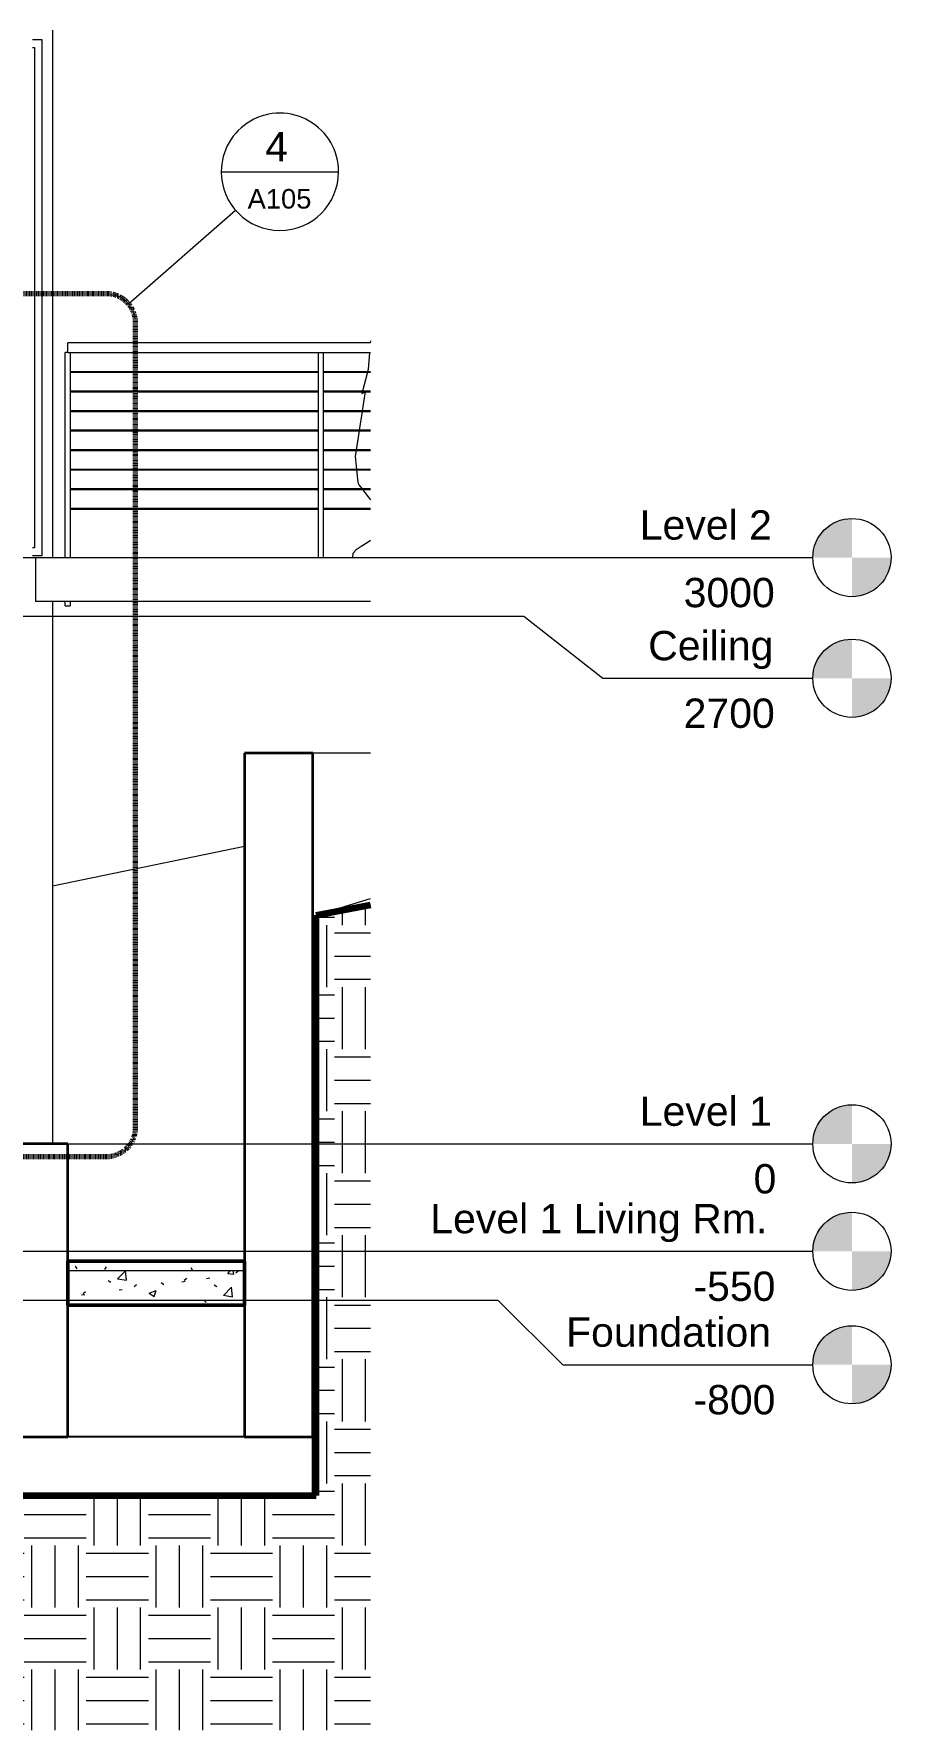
# Model space of a CAD drawing. Header units: millimetres. Extents: x -5275 to 67038, y -3152 to 11731.
# Drawn here: x 2906 to 7290, y -3000 to 5680 of the extents above; entities that cross this region are included whole.
import ezdxf

# ---------------------------------------------------------------- set-up
doc = ezdxf.new("R2010")
doc.units = ezdxf.units.MM
doc.linetypes.add('Dash', pattern=[6.349999999999998, 3.174999999999999, -3.174999999999999])
doc.linetypes.add('Dash - Tight', pattern=[4.5, 3, -1.5])
for name, color, linetype, lineweight in [('A-ANNO-SYMB', 150, 'Continuous', 9), ('A-DETL-GENF', 92, 'Continuous', 18), ('A-DOOR', 31, 'Continuous', 18), ('A-FLOR', 192, 'Continuous', 18), ('A-FLOR-HRAL', 11, 'Continuous', 18), ('A-FLOR-LEVL', 51, 'Continuous', 9), ('A-FLOR-MCUT', 51, 'Continuous', 18), ('A-FLOR-PATT', 8, 'Continuous', 50), ('A-WALL', 113, 'Continuous', 18), ('C-BLDG-PADS', 91, 'Continuous', 18), ('C-TOPO', 7, 'Continuous', 18)]:
    doc.layers.add(name, color=color, linetype=linetype, lineweight=lineweight)
doc.styles.add('Arial', font='arial.ttf', dxfattribs={"height": 149.9999999999999})
doc.styles.add('Arial_2', font='arial.ttf', dxfattribs={"height": 99.99999999999993})
pattern_1 = [(0, (-7304.103, 3699.339), (317.5, 317.5), [317.5, -317.5]), (0, (-7304.103, 3818.401), (317.5, 317.5), [317.5, -317.5]), (0, (-7304.103, 3937.464), (317.5, 317.5), [317.5, -317.5]), (90, (-7264.416, 3977.151), (-317.5, 317.5), [317.5, -317.5]), (90, (-7145.353, 3977.151), (-317.5, 317.5), [317.5, -317.5]), (90, (-7026.291, 3977.151), (-317.5, 317.5), [317.5, -317.5])]

# ---------------------------------------------------------------- blocks, each defined once
blk = doc.blocks.new('Entrance door - Entrance door-978910-Stair Section')
at = {"layer": 'A-DOOR'}
for p, q in [((2723.006021418395, 5650.000000000001), (2723.006021418395, 4100.000000000001)), ((2798.406021418391, 5650.000000000001), (2723.006021418395, 5650.000000000001)), ((2948.406021418392, 5650.000000000001), (2898.406021418391, 5650.000000000001)), ((2948.406021418392, 3010), (2948.406021418392, 5650.000000000001)), ((2763.006021418399, 4100), (2763.006021418399, 5610)), ((2763.006021418399, 5610), (2798.406021418391, 5610)), ((2898.40602141839, 5610), (2908.406021418389, 5610)), ((2908.406021418389, 5610), (2908.406021418389, 3050)), ((2723.006021418395, 4050.000000000002), (2723.006021418395, 3951.533407249236)), ((2763.006021418399, 3951.533407249235), (2763.006021418399, 4050.000000000001)), ((2723.006021418395, 3948.4695887143), (2723.006021418395, 3851.533407249234)), ((2763.006021418399, 3851.533407249234), (2763.006021418399, 3948.468244714972)), ((2723.006021418395, 3848.469588714301), (2723.006021418395, 3751.533407249233)), ((2763.006021418399, 3751.533407249233), (2763.006021418399, 3848.468244714972)), ((2723.006021418395, 3748.4695887143), (2723.006021418395, 3651.533407249235)), ((2763.006021418399, 3651.533407249234), (2763.006021418399, 3748.468244714971)), ((2723.006021418395, 3648.469588714301), (2723.006021418395, 3551.533407249236)), ((2763.006021418399, 3551.533407249235), (2763.006021418399, 3648.468244714972)), ((2723.006021418395, 3548.469588714302), (2723.006021418395, 3451.533407249234)), ((2763.006021418399, 3451.533407249234), (2763.006021418399, 3548.468244714973)), ((2723.006021418395, 3448.469588714301), (2723.006021418395, 3351.533407249236)), ((2763.006021418399, 3351.533407249234), (2763.006021418399, 3448.468244714972)), ((2723.006021418395, 3348.469588714302), (2723.006021418395, 3251.533407249234)), ((2763.006021418398, 3251.533407249233), (2763.006021418399, 3348.468244714973)), ((2723.006021418395, 3248.469588714301), (2723.006021418395, 3010)), ((2763.006021418398, 3050), (2763.006021418398, 3248.468244714972)), ((2798.406021418391, 3050), (2763.006021418398, 3050)), ((2908.406021418389, 3050), (2898.40602141839, 3050)), ((2723.006021418395, 3010), (2798.406021418389, 3010)), ((2898.406021418391, 3010), (2948.406021418392, 3010))]:
    blk.add_line(p, q, dxfattribs=at)
blk = doc.blocks.new('Railing - 25mm-V5-Stair Section')
at = {"layer": 'A-FLOR-HRAL'}
for p, q in [((4360.906021418261, 3000), (4360.906021418261, 4050)), ((4385.906021418261, 4050), (4385.906021418261, 3000))]:
    blk.add_line(p, q, dxfattribs=at)
blk = doc.blocks.new('Railing - 25mm-V6-Stair Section')
at = {"layer": 'A-FLOR-HRAL'}
for p, q in [((3078.406021421638, 4049.999999999999), (3065.906021421638, 4049.999999999999)), ((3065.906021421638, 3000.000000000001), (3065.906021421638, 4049.999999999999)), ((3090.906021421638, 4049.999999999999), (3090.906021421638, 3000.000000000001)), ((3065.906021421638, 2753), (3065.906021421638, 2775.000000000001)), ((3065.906021421638, 2753), (3090.906021421638, 2753)), ((3090.906021421638, 2775.000000000001), (3090.906021421638, 2753))]:
    blk.add_line(p, q, dxfattribs=at)
blk = doc.blocks.new('Railing - Railing-931378-Stair Section')
at = {"layer": 'A-FLOR-HRAL'}
for p, q in [((4360.906021418275, 3951.587500000004), (3090.906021421652, 3951.587500000004)), ((3090.906021421652, 3948.412500000002), (4360.906021418275, 3948.412500000002)), ((4627.045849315846, 3951.587500000004), (4385.906021418275, 3951.587500000004)), ((4385.906021418275, 3948.412500000002), (4627.045849315846, 3948.412500000002)), ((4360.906021418275, 3851.587500000003), (3090.906021421652, 3851.587500000003)), ((3090.906021421652, 3848.412500000004), (4360.906021418275, 3848.412500000004)), ((4627.045849315846, 3851.587500000003), (4385.906021418275, 3851.587500000003)), ((4385.906021418275, 3848.412500000004), (4627.045849315846, 3848.412500000004)), ((4360.906021418275, 3751.587500000001), (3090.906021421652, 3751.587500000001)), ((3090.906021421652, 3748.412500000002), (4360.906021418275, 3748.412500000002)), ((4627.045849315846, 3751.587500000001), (4385.906021418275, 3751.587500000001)), ((4385.906021418275, 3748.412500000002), (4627.045849315846, 3748.412500000002)), ((4360.906021418275, 3651.587500000001), (3090.906021421652, 3651.587500000001)), ((3090.906021421652, 3648.412500000003), (4360.906021418275, 3648.412500000003)), ((4627.045849315846, 3651.587500000001), (4385.906021418275, 3651.587500000001)), ((4385.906021418275, 3648.412500000003), (4627.045849315846, 3648.412500000003)), ((4360.906021418275, 3551.587500000001), (3090.906021421652, 3551.587500000001)), ((3090.906021421652, 3548.4125), (4360.906021418275, 3548.4125)), ((4627.045849315846, 3551.587500000001), (4385.906021418275, 3551.587500000001)), ((4385.906021418275, 3548.4125), (4627.045849315846, 3548.4125)), ((4360.906021418275, 3451.587500000002), (3090.906021421652, 3451.587500000002)), ((3090.906021421652, 3448.412500000001), (4360.906021418275, 3448.412500000001)), ((4627.045849315846, 3451.587500000002), (4385.906021418275, 3451.587500000002)), ((4385.906021418275, 3448.412500000001), (4627.045849315846, 3448.412500000001)), ((4360.906021418275, 3351.587500000001), (3090.906021421652, 3351.587500000001)), ((3090.906021421652, 3348.4125), (4360.906021418275, 3348.4125)), ((4627.045849315846, 3351.587500000001), (4385.906021418275, 3351.587500000001)), ((4385.906021418275, 3348.4125), (4627.045849315846, 3348.4125)), ((4360.906021418275, 3251.587500000002), (3090.906021421652, 3251.587500000002)), ((3090.906021421652, 3248.412500000001), (4360.906021418275, 3248.412500000001)), ((4627.045849315846, 3251.587500000002), (4385.906021418275, 3251.587500000002)), ((4385.906021418275, 3248.412500000001), (4627.045849315846, 3248.412500000001))]:
    blk.add_line(p, q, dxfattribs=at)
for name in ['Railing - 25mm-V6-Stair Section', 'Railing - 25mm-V5-Stair Section']:
    blk.add_blockref(name, (0, 0))
blk = doc.blocks.new('Top Rail Type - Top Rail_Internal_-931539-Stair Section')
at = {"layer": 'A-FLOR-HRAL'}
for p, q in [((3078.406021421638, 4050), (3078.406021421638, 4100)), ((4627.045849315832, 4100), (3078.406021421638, 4100)), ((3078.406021421638, 4050), (4627.045849315832, 4050))]:
    blk.add_line(p, q, dxfattribs=at)
blk = doc.blocks.new('RPC Female - YinYin-954137-Stair Section')
at = {"layer": 'A-DETL-GENF'}
for p, q in [((4627.045849315846, 4108.639958600794), (4626.36598338413, 4100.000000000004)), ((4622.431555204957, 4050.000000000002), (4615.561651518088, 3962.695017242434)), ((4611.786144443942, 3948.466592750768), (4586.057746408687, 3851.506221190924)), ((4615.561651518088, 3962.695017242434), (4612.59258174062, 3951.505742713324)), ((4585.25118214816, 3848.466592750769), (4583.009327974063, 3840.017912292483)), ((4583.009327974063, 3840.017912292483), (4584.134613575677, 3840.478349304201)), ((4584.134613575677, 3840.478349304201), (4586.403288688403, 3841.665631484986)), ((4599.631796278695, 3848.329105567935), (4584.72412058794, 3751.506245238935)), ((4586.403288688403, 3841.665631484986), (4589.379169907314, 3843.289078903201)), ((4589.379169907314, 3843.289078903201), (4592.626137413722, 3845.057938957217)), ((4592.626137413722, 3845.057938957217), (4595.707971467716, 3846.68138637543)), ((4595.707971467716, 3846.68138637543), (4598.188579501847, 3847.868741226197)), ((4598.188579501847, 3847.868741226197), (4599.631796278695, 3848.329105567935)), ((4584.256109693071, 3748.466592750768), (4569.327308046975, 3651.506522875103)), ((4568.859254404872, 3648.466592750769), (4553.930495506012, 3551.506800511269)), ((4553.462399116667, 3548.466592750768), (4548.965130557757, 3519.25758562088)), ((4548.965130557757, 3519.25758562088), (4555.930984425629, 3451.506764438343)), ((4556.243562064383, 3448.466592750767), (4562.664303459865, 3386.017607975006)), ((4562.664303459865, 3386.017607975006), (4567.395073928576, 3373.037477302551)), ((4567.395073928576, 3373.037477302551), (4584.024771620128, 3351.506257849635)), ((4586.372465478727, 3348.466592750768), (4627.045849315846, 3295.804928688492)), ((4554.230425085765, 3039.422044122219), (4537.204620208484, 3020.552052211762)), ((4580.263728847247, 3057.562715542317), (4554.230425085765, 3039.422044122219)), ((4609.943180873135, 3075.925788903236), (4580.263728847247, 3057.562715542317)), ((4627.045849315846, 3087.875119355139), (4609.943180873135, 3075.925788903236)), ((4537.204620208484, 3020.552052211762), (4534.547415032131, 3000))]:
    blk.add_line(p, q, dxfattribs=at)
blk = doc.blocks.new('Level - M_Level Head - Circle-24867-Stair Section')
at = {"layer": 'A-FLOR-LEVL'}
h = blk.add_hatch(color=256, dxfattribs=at)
edge = h.paths.add_edge_path(flags=0)
edge.add_line((7089.603998594818, 6.441016047106477e-13), (6889.603998594818, 6.441016047106477e-13))
edge.add_arc((7089.603998594818, -6.970241118428861e-14), 199.9999999999997, 90.00000000000028, 180.0000000000002, ccw=False)
edge.add_line((7089.603998594818, 199.9999999999999), (7089.603998594818, 6.536993168992922e-13))
h = blk.add_hatch(color=256, dxfattribs=at)
edge = h.paths.add_edge_path(flags=0)
edge.add_line((7089.603998594818, -199.9999999999999), (7089.603998594818, -1.307398633798584e-12))
edge.add_line((7089.603998594818, -1.29542210292044e-12), (7289.603998594818, -1.29542210292044e-12))
edge.add_arc((7089.603998594818, -7.93115573216596e-14), 199.9999999999996, 269.99999999999994, 359.9999999999998, ccw=False)
blk.add_circle((7089.603998594818, 0), 200, dxfattribs=at)
blk = doc.blocks.new('Detail View - Metric Callout-1141-Stair Section')
at = {"layer": 'A-ANNO-SYMB'}
blk.add_line((3863.750567288407, 4974.438092143741), (4463.750567288406, 4974.438092143741), dxfattribs=at)
for radius, start, end in [(300.0000000000005, 359.9999999999996, 179.9999999999997), (299.9999999999995, 179.9999999999998, 359.9999999999991)]:
    blk.add_arc((4163.750567288406, 4974.438092143741), radius, start, end, dxfattribs=at)

msp = doc.modelspace()

# ---------------------------------------------------------------- hatches: boundary and pattern name
at = {"layer": 'A-FLOR-PATT', "lineweight": 18}
h = msp.add_hatch(dxfattribs=at)
h.set_pattern_fill('FP_2', color=256, style=0, pattern_type=2)
h.set_pattern_definition([(0, (-7304.103, 3699.339), (406.4, 101.6), [16.764, -288.036, 16.764, -288.036, -1625.6]), (0, (-7304.103, 3699.339), (406.4, 101.6), [-609.6, 16.764, -592.836, 16.764, -288.036, -711.2]), (0, (-7304.103, 3699.339), (406.4, 101.6), [-1524, 16.764, -186.436, 16.764, -491.236]), (120, (-7151.703, 3750.139), (-291.1881810244989, 301.1527240979959), [16.764, -288.0359999999999, 16.764, -288.0359999999999, -1625.6]), (120, (-7151.703, 3750.139), (-291.1881810244989, 301.1527240979959), [-609.5999999999999, 16.764, -592.8359999999999, 16.764, -288.0359999999999, -711.1999999999999]), (120, (-7151.703, 3750.139), (-291.1881810244989, 301.1527240979959), [-1524, 16.764, -186.436, 16.764, -491.2359999999999]), (240, (-7100.903, 3953.339), (-115.2118189755009, -402.7527240979958), [16.764, -288.036, 16.764, -1913.636]), (240, (-7100.903, 3953.339), (-115.2118189755009, -402.7527240979958), [-321.564, -288.036, 16.764, -592.836, -1016]), (240, (-7100.903, 3953.339), (-115.2118189755009, -402.7527240979958), [-1219.2, 16.764, -288.036, 16.764, -694.436]), (240, (-7100.903, 3953.339), (-115.2118189755009, -402.7527240979958), [-1540.764, -186.436, 16.764, -491.236])])
h.paths.add_polyline_path([(3982.165533622243, -650.0000000000039), (3982.165533622243, -600.0000000000043), (3078.406021418354, -600.0000000000043), (3078.406021418354, -650.0000000000039)], flags=0)
h = msp.add_hatch(dxfattribs=at)
h.set_pattern_fill('FP_5', color=256, style=0, pattern_type=2)
h.set_pattern_definition([(49.99999999999999, (-7304.103, 3699.339), (364.3679291599551, -31.87829433463961), [38.1, -419.1]), (355, (-7304.103, 3699.339), (-70.48585119027365, 382.1133031955085), [30.48, -335.28]), (100.451, (-7273.739, 3696.682), (293.8850033319185, 350.2333756405837), [32.38, -356.18]), (46.184, (-7304.103, 3800.939), (542.1584806148381, -84.08582678674355), [57.15, -628.65]), (96.636, (-7258.923000000001, 3793.932), (474.8048986471381, 494.8554198568314), [48.57, -534.27]), (351.184, (-7304.103, 3800.939), (474.8101998134891, 494.8500824593995), [45.72, -502.92]), (21, (-7253.303000000001, 3775.539), (303.2284677223905, -204.530461821048), [38.1, -419.1]), (326, (-7253.303000000001, 3775.539), (123.6038908877798, 368.3760440832192), [30.48, -335.28]), (71.45100000000001, (-7228.034000000001, 3758.494), (426.8341253887271, 163.8427355717685), [32.38, -356.18]), (37.50000000000001, (-7304.103, 3699.339), (6.176645655275919, 169.1101515830707), [16.764, -314.452, 16.764, -323.596, -336.55]), (37.50000000000001, (-7304.103, 3699.339), (6.176645655275919, 169.1101515830707), [-671.576, 16.764, -319.786]), (7.499999999999999, (-7304.103, 3699.339), (133.63887623219, 200.3614940037067), [16.764, -177.292, 16.764, -306.832, -128.27]), (7.499999999999999, (-7304.103, 3699.339), (133.63887623219, 200.3614940037067), [-517.6519999999999, 16.764, -111.506]), (327.5, (-7417.387, 3699.339), (271.1818188053453, -11.45836264153357), [16.764, -110.236, 16.764, -379.476, -525.78]), (327.5, (-7417.387, 3699.339), (271.1818188053453, -11.45836264153357), [-523.24, 16.764, -509.016]), (317.5, (-7468.187, 3699.339), (296.2585102275035, 50.85284694862453), [16.764, -148.336, 16.764, -246.38, -373.38]), (317.5, (-7468.187, 3699.339), (296.2585102275035, 50.85284694862453), [-428.244, 16.764, -356.616])])
h.paths.add_polyline_path([(3078.406021418354, -825.0000000000031), (3982.165533622243, -825.0000000000031), (3982.165533622243, -650.0000000000039), (3078.406021418354, -650.0000000000039)], flags=0)
at = {"layer": 'C-TOPO'}
h = msp.add_hatch(dxfattribs=at)
h.set_pattern_fill('FP_3', color=256, style=0, pattern_type=2)
h.set_pattern_definition(pattern_1)
h.paths.add_polyline_path([(4627.045849315847, -3000.000000000007), (4627.045849315847, 1222.993006437834), (4350.016443169337, 1169.970263496094), (4350.016443169337, -3000.000000000007)], flags=0)
h = msp.add_hatch(dxfattribs=at)
h.set_pattern_fill('FP_3', color=256, style=0, pattern_type=2)
h.set_pattern_definition(pattern_1)
h.paths.add_polyline_path([(-1840.139130522862, -3000.000000000007), (4350.016443169332, -3000.000000000007), (4350.016443169332, -1800.159527223598), (-3995.867457135765, -1800.159527223598), (-3995.867457135765, -3000.000000000007), (-3351.593978582126, -3000.000000000007)], flags=0)

# ---------------------------------------------------------------- linework, layer by layer
at = {"layer": 'A-ANNO-SYMB'}
msp.add_line((3389.166865295136, 4299.103942325235), (3937.626853516556, 4777.288235258109), dxfattribs=at)
at = {"layer": 'A-ANNO-SYMB', "linetype": 'Dash', "lineweight": 70}
for p, q in [((3276.10500840921, 4350.529013882418), (-3524.157336399769, 4350.529013882418)), ((3426.10500840921, 85.07220432993206), (3426.10500840921, 4200.529013882418)), ((-3524.157336399769, -64.92779567006792), (3276.10500840921, -64.92779567006792))]:
    msp.add_line(p, q, dxfattribs=at)
for centre, start, end in [((3276.10500840921, 4200.529013882418), 0, 90), ((3276.10500840921, 85.07220432993206), 269.9999999999996, 0)]:
    msp.add_arc(centre, 150, start, end, dxfattribs=at)
at = {"layer": 'A-FLOR'}
for p, q in [((2913.406021416996, 3000), (4627.045849315833, 3000)), ((2913.406021416996, 3000), (2913.406021416996, 2775)), ((4627.045849315832, 2775), (2913.406021416995, 2775))]:
    msp.add_line(p, q, dxfattribs=at)
at = {"layer": 'A-FLOR', "lineweight": 50}
for p, q in [((3982.165533622229, -600), (3078.40602141834, -600)), ((3078.40602141834, -600), (3078.40602141834, -824.9999999999998)), ((3982.165533622229, -824.9999999999998), (3982.165533622229, -600)), ((3078.40602141834, -824.9999999999998), (3982.165533622229, -824.9999999999998))]:
    msp.add_line(p, q, dxfattribs=at)
at = {"layer": 'A-FLOR-LEVL', "linetype": 'Dash - Tight'}
for p, q in [((-5275.402056902966, 3000), (6889.603998594819, 3000)), ((-5275.402056902966, 2700.000000000206), (5412.151959992237, 2700.000000000132)), ((-5275.402056902967, 0), (6889.603998594818, 0)), ((-5275.402056902966, -550), (6889.603998594817, -550)), ((-5275.402056902966, -799.9999999999998), (5278.121294172518, -799.9999999999998))]:
    msp.add_line(p, q, dxfattribs=at)
at = {"layer": 'A-FLOR-LEVL'}
for p, q in [((5412.151959992237, 2700.000000000132), (5815.118108835982, 2382.50000000014)), ((5815.118108835982, 2382.50000000014), (6889.603998594836, 2382.500000000132)), ((5278.121294172518, -799.9999999999998), (5610.880939103697, -1130.488953983619)), ((5610.880939103697, -1130.488953983619), (6889.603998594819, -1130.488953983619))]:
    msp.add_line(p, q, dxfattribs=at)
at = {"layer": 'A-FLOR-MCUT'}
msp.add_line((3982.165533622229, -650), (3078.40602141834, -650), dxfattribs=at)
at = {"layer": 'A-WALL'}
for p, q in [((3000.406021418258, 5700), (3000.406021418258, 2999.999999999999)), ((2898.406021418391, 2699.999999999963), (3000.406021418258, 2699.999999999963)), ((3000.406021418258, 2775), (3000.406021418258, 0)), ((4627.045849315832, 2000), (4332.961097983543, 2000)), ((3982.165533622232, 1521.889534017981), (3000.40602141826, 1318.188281787911)), ((4332.961097983542, -1500), (4350.016443169319, -1500))]:
    msp.add_line(p, q, dxfattribs=at)
at = {"layer": 'A-WALL', "lineweight": 35}
for p, q in [((3982.165533622232, 2000), (3982.165533622232, -1500)), ((4332.961097983542, 2000), (3982.165533622232, 2000)), ((4332.961097983542, -1500), (4332.961097983542, 2000)), ((3078.406021421639, 0), (2798.40602142164, 0)), ((3078.406021421639, -1500), (3078.406021421639, 0)), ((2798.40602142164, -1500), (3078.406021421639, -1500)), ((3982.165533622232, -1500), (4332.961097983542, -1500))]:
    msp.add_line(p, q, dxfattribs=at)
at = {"layer": 'C-BLDG-PADS', "lineweight": 25}
for p, q in [((3982.165533622232, -1500), (-3995.867457135769, -1500)), ((4332.961097983541, -1800), (4332.961097983541, -1500)), ((-3995.86745713577, -1800), (4332.96109798354, -1800))]:
    msp.add_line(p, q, dxfattribs=at)
at = {"layer": 'C-BLDG-PADS'}
msp.add_line((4350.016443169317, -1800), (4332.961097983542, -1800), dxfattribs=at)
at = {"layer": 'C-TOPO', "lineweight": 100}
for p, q in [((4350.01644316932, 1169.970263496097), (4627.04584931583, 1222.993006437835)), ((-791.525188050035, -1800.159527223592), (4350.016443169317, -1800.159527223592))]:
    msp.add_line(p, q, dxfattribs=at)
at = {"layer": 'C-TOPO'}
for p, q in [((4350.016747283969, 1169.970374107361), (4627.045849315846, 1255.995134770487)), ((4350.016747283969, 1169.970374107361), (4627.045849315846, 1255.995134770487)), ((4627.045849315847, 1222.993049031351), (4350.016747283969, 1169.970374107361)), ((4350.016747283969, 1169.970374107361), (4350.016747283969, -54.41277608871677)), ((4350.016747283969, -54.41277608871677), (4350.016747283969, -1800.159597015385)), ((-791.5248693465915, -1800.159597015385), (4350.016456604038, -1800.159597015385))]:
    msp.add_line(p, q, dxfattribs=at)
at = {"layer": 'C-TOPO', "lineweight": 100, "flags": 128}
msp.add_lwpolyline([(4350.016443169319, -1800.159527223592), (4350.016443169319, -54.41379473482348), (4350.016443169319, 1169.970263496097)], dxfattribs=at)

# ---------------------------------------------------------------- block references
at = {"layer": 'A-ANNO-SYMB'}
msp.add_blockref('Detail View - Metric Callout-1141-Stair Section', (0, 0), dxfattribs=at)
at = {"layer": 'A-DETL-GENF'}
msp.add_blockref('RPC Female - YinYin-954137-Stair Section', (0, 0), dxfattribs=at)
at = {"layer": 'A-DOOR'}
msp.add_blockref('Entrance door - Entrance door-978910-Stair Section', (0, 0), dxfattribs=at)
at = {"layer": 'A-FLOR-HRAL'}
for name in ['Top Rail Type - Top Rail_Internal_-931539-Stair Section', 'Railing - Railing-931378-Stair Section']:
    msp.add_blockref(name, (0, 0), dxfattribs=at)
at = {"layer": 'A-FLOR-LEVL'}
for p in [(0, 2999.999999999999), (0, 2382.500000000131), (0, 0), (0, -550), (0, -1130.488953983619)]:
    msp.add_blockref('Level - M_Level Head - Circle-24867-Stair Section', p, dxfattribs=at)

# ---------------------------------------------------------------- texts
at = {"layer": 'A-ANNO-SYMB', "attachment_point": 1}
for s, insert, char_height, width, style in [('4', (4088.825951999538, 5178.209115189592), 149.9999999999999, 144.3037499999999, 'Arial'), ('A105', (3998.798442403987, 4886.244540921532), 99.99999999999993, 404.8521874999996, 'Arial_2')]:
    msp.add_mtext(s, dxfattribs=dict(at, insert=insert, char_height=char_height, width=width, style=style))
at = {"layer": 'A-FLOR-LEVL', "char_height": 149.9999999999999, "attachment_point": 1, "style": 'Arial'}
for s, insert, width in [('Level 2', (6004.480952336972, 3242.193114498755), 837.7634374999993), ('3000', (6228.867422775415, 2896.277356326495), 577.2149999999996), ('Ceiling', (6047.480952336988, 2624.693114498888), 785.6537499999995), ('2700', (6228.86742277543, 2278.777356326627), 577.2149999999996), ('Level 1', (6004.480952336972, 242.1931144987562), 837.7634374999993), ('0', (6586.367422775415, -103.7226436735044), 144.3037499999999), ('Level 1 Living Rm.', (4932.980952336969, -307.8068855012438), 2136.497187499999), ('-550', (6278.867422775412, -653.7226436735043), 517.0884374999996), ('Foundation', (5627.480952336972, -888.2958394848624), 1294.725312499999), ('-800', (6278.867422775415, -1234.211597657123), 517.0884374999996)]:
    msp.add_mtext(s, dxfattribs=dict(at, insert=insert, width=width))

doc.saveas('drawing.dxf')
